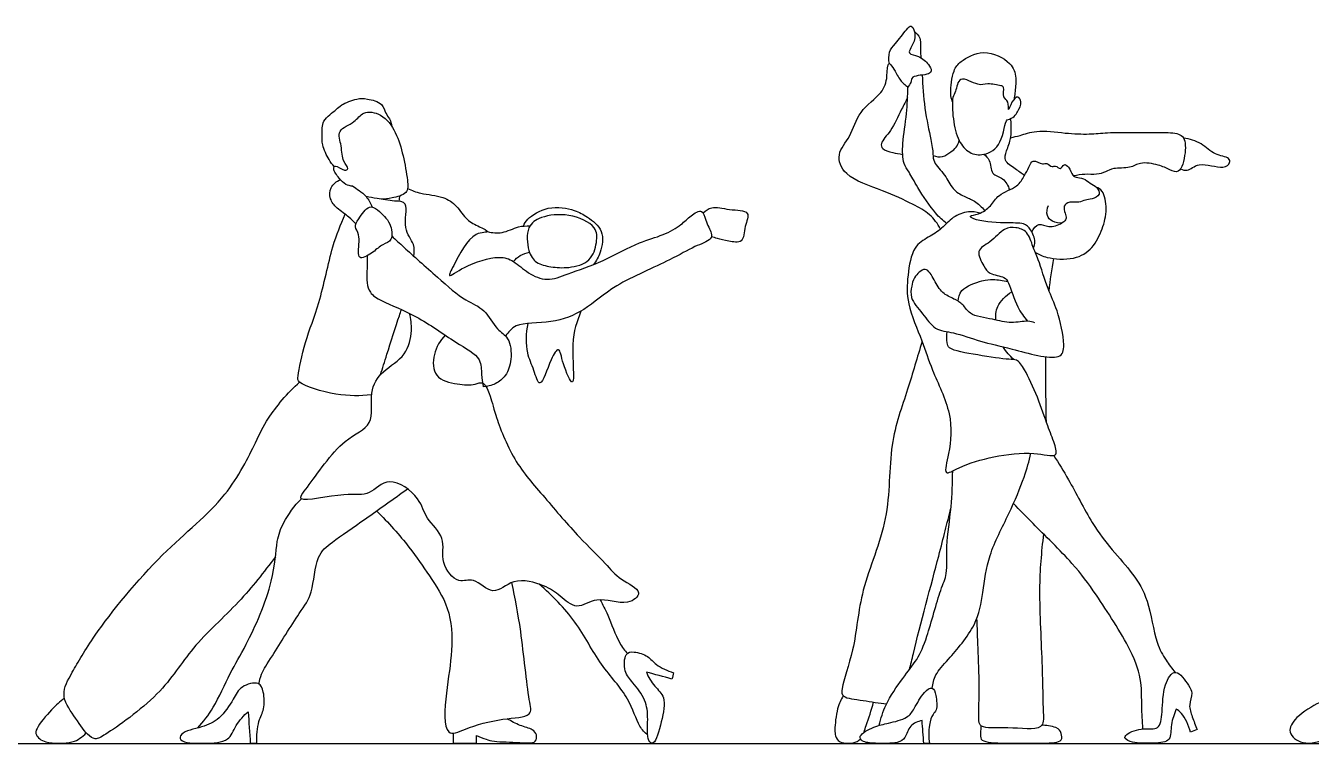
# Model space of a CAD drawing. Header units: millimetres. Extents: x 71.6 to 121.6, y 1.1 to 34.5.
# Drawn here: x 93.364 to 96.643, y 19.441 to 21.274 of the extents above; entities that cross this region are included whole.
import ezdxf

# ---------------------------------------------------------------- set-up
doc = ezdxf.new("R2010")
doc.units = ezdxf.units.MM

msp = doc.modelspace()

# ---------------------------------------------------------------- linework, layer by layer
for p, q in [((94.3169, 20.8262), (94.318, 20.8399)), ((89.5772, 19.443), (104.2076, 19.443))]:
    msp.add_line(p, q)
for points, knots in [([(95.5669, 21.1777), (95.5646, 21.1872), (95.5646, 21.209), (95.5823, 21.2284), (95.6087, 21.2625), (95.6239, 21.2803), (95.6374, 21.2451), (95.6219, 21.2197), (95.6131, 21.2016), (95.6438, 21.1981), (95.6669, 21.1775), (95.6756, 21.1596), (95.6676, 21.1479), (95.6215, 21.1483), (95.623, 21.1291), (95.6164, 21.1214), (95.6135, 21.1174)], [0, 0, 0, 0, 0.309682, 0.604241, 0.989597, 1.210769, 1.507925, 1.830878, 2.041041, 2.323857, 2.650818, 2.889129, 3.077506, 3.441583, 3.65613, 3.874811, 3.874811, 3.874811, 3.874811]), ([(95.6306, 21.2595), (95.6421, 21.2499), (95.6468, 21.238), (95.6456, 21.217), (95.6466, 21.1995), (95.6471, 21.1925)], [4.1606029, 4.1606029, 4.1606029, 4.1606029, 4.4442174, 4.7986085, 5.0049828, 5.0049828, 5.0049828, 5.0049828]), ([(95.7275, 21.0805), (95.7254, 21.0878), (95.7204, 21.1018), (95.7288, 21.1615), (95.7477, 21.1843), (95.8071, 21.2186), (95.879, 21.183), (95.8918, 21.1427), (95.887, 21.1032), (95.8855, 21.0922), (95.8846, 21.0867)], [0, 0, 0, 0, 0.272524, 0.702054, 1.018161, 1.468553, 1.953805, 2.31764, 2.669926, 2.902321, 2.902321, 2.902321, 2.902321]), ([(95.6975, 20.7554), (95.69, 20.769), (95.6704, 20.7953), (95.6244, 20.8202), (95.5508, 20.8552), (95.4523, 20.8857), (95.4291, 20.9479), (95.4705, 20.9915), (95.4862, 21.0576), (95.5498, 21.1003), (95.5625, 21.1402), (95.5611, 21.1954), (95.5882, 21.1451), (95.5994, 21.1287), (95.6107, 21.1208), (95.6135, 21.1174)], [0, 0, 0, 0, 0.39049, 0.797427, 1.323348, 1.899373, 2.312056, 2.732929, 3.202271, 3.685977, 4.071619, 4.396529, 4.741611, 5.039726, 5.194487, 5.194487, 5.194487, 5.194487]), ([(95.6503, 21.1485), (95.652, 21.1226), (95.6553, 21.0607), (95.6724, 20.9874), (95.6787, 20.9476), (95.678, 20.925), (95.7104, 20.8938), (95.7261, 20.8572), (95.7569, 20.8379), (95.7847, 20.8289), (95.8025, 20.8118), (95.8097, 20.8025)], [5.319595, 5.319595, 5.319595, 5.319595, 5.807182, 6.323991, 6.676454, 6.935169, 7.308309, 7.673548, 8.007666, 8.317344, 8.658819, 8.658819, 8.658819, 8.658819]), ([(95.7125, 20.7697), (95.7026, 20.7781), (95.6827, 20.7947), (95.6386, 20.8602), (95.6182, 20.9005), (95.6009, 20.9226), (95.5989, 20.9772), (95.6118, 21.0456), (95.6136, 21.0965), (95.6135, 21.1174)], [0, 0, 0, 0, 0.358203, 0.865812, 1.252685, 1.54217, 1.950584, 2.454523, 2.877094, 2.877094, 2.877094, 2.877094]), ([(95.867, 21.0346), (95.8616, 21.0288), (95.8561, 20.9697), (95.8098, 20.9414), (95.769, 20.9475), (95.7409, 20.9813), (95.7282, 21.0339), (95.7257, 21.0927), (95.7369, 21.1043), (95.7426, 21.1533), (95.794, 21.1182), (95.8157, 21.129), (95.8501, 21.1215), (95.8611, 21.1189), (95.854, 21.0894), (95.8728, 21.084), (95.8678, 21.0487), (95.8782, 21.0813), (95.8943, 21.0981), (95.906, 21.0785), (95.8944, 21.0554), (95.8839, 21.0383), (95.867, 21.0346)], [0, 0, 0, 0, 0.4618, 0.892412, 1.254908, 1.633867, 2.087388, 2.530408, 2.776989, 3.122446, 3.524052, 3.825931, 4.171317, 4.346488, 4.639256, 4.883451, 5.147269, 5.420538, 5.687748, 5.915178, 6.225015, 6.516937, 6.516937, 6.516937, 6.516937]), ([(94.1508, 20.9149), (94.1459, 20.9205), (94.1369, 20.9318), (94.1182, 20.9705), (94.1216, 20.9967), (94.1173, 21.0334), (94.1577, 21.0601), (94.1677, 21.0733), (94.2095, 21.0901), (94.2341, 21.0886), (94.2756, 21.078), (94.2805, 21.0506), (94.2933, 21.0374), (94.2968, 21.0238), (94.2979, 21.0171)], [0, 0, 0, 0, 0.268772, 0.632365, 0.928111, 1.25757, 1.632561, 1.876173, 2.241554, 2.539295, 2.891236, 3.17384, 3.414424, 3.670535, 3.670535, 3.670535, 3.670535]), ([(95.6131, 21.0909), (95.6091, 21.0817), (95.5911, 21.0512), (95.5746, 21.0078), (95.5422, 20.9764), (95.5488, 20.9581), (95.5706, 20.9518), (95.5919, 20.9474), (95.6007, 20.9461)], [5.477134, 5.477134, 5.477134, 5.477134, 5.70425, 6.15071, 6.514635, 6.72439, 7.025893, 7.22554, 7.22554, 7.22554, 7.22554]), ([(94.1982, 20.8648), (94.1922, 20.8653), (94.1794, 20.8682), (94.1636, 20.8845), (94.1463, 20.9078), (94.1536, 20.9217), (94.1757, 20.9014), (94.1908, 20.9103), (94.17, 20.929), (94.1713, 20.967), (94.155, 21.0096), (94.2052, 21.0262), (94.2227, 21.0581), (94.2749, 21.0514), (94.3104, 21.0019), (94.3272, 20.9437), (94.3382, 20.8827), (94.3403, 20.8443), (94.2974, 20.8342), (94.2803, 20.8316), (94.2711, 20.8315)], [0, 0, 0, 0, 0.241695, 0.518019, 0.818638, 0.97995, 1.267272, 1.444654, 1.705194, 2.064075, 2.41141, 2.78575, 3.115453, 3.48782, 3.922078, 4.372312, 4.824938, 5.145244, 5.49271, 5.793105, 5.793105, 5.793105, 5.793105]), ([(95.9112, 20.8925), (95.9032, 20.8976), (95.8894, 20.9088), (95.8567, 20.929), (95.8658, 20.9552), (95.8769, 20.9868), (95.8778, 21.0044), (95.8775, 21.0249), (95.8762, 21.0349)], [0, 0, 0, 0, 0.306886, 0.636779, 0.917524, 1.247834, 1.492321, 1.806326, 1.806326, 1.806326, 1.806326]), ([(95.8761, 20.9886), (95.8841, 20.9906), (95.9012, 20.9939), (95.9437, 21.01), (96.015, 20.9994), (96.0759, 20.9968), (96.1239, 21.0025), (96.1895, 21.0013), (96.2748, 21.003), (96.3205, 20.9979), (96.324, 20.9511), (96.309, 20.8942), (96.2806, 20.908), (96.253, 20.9201), (96.2058, 20.9281), (96.1814, 20.9092), (96.1381, 20.9129), (96.1184, 20.9008), (96.0952, 20.8937), (96.0651, 20.8965), (96.0461, 20.8931), (96.0366, 20.8911)], [0, 0, 0, 0, 0.285346, 0.663253, 1.151426, 1.600188, 1.991314, 2.459377, 2.997389, 3.34863, 3.719502, 4.124112, 4.389447, 4.717051, 5.099772, 5.412536, 5.777727, 6.05044, 6.326098, 6.639375, 6.948454, 6.948454, 6.948454, 6.948454]), ([(96.3093, 20.9093), (96.3147, 20.9071), (96.3284, 20.9007), (96.3555, 20.9299), (96.4166, 20.9062), (96.4369, 20.9236), (96.4332, 20.9395), (96.3939, 20.9436), (96.3639, 20.9767), (96.3323, 20.9849), (96.3168, 20.9878)], [0, 0, 0, 0, 0.240067, 0.571138, 1.017297, 1.27524, 1.462673, 1.801931, 2.185116, 2.578697, 2.578697, 2.578697, 2.578697]), ([(95.6782, 20.943), (95.6857, 20.9404), (95.7026, 20.9376), (95.7236, 20.9521), (95.7376, 20.9632), (95.7433, 20.9753), (95.745, 20.9814)], [0, 0, 0, 0, 0.280035, 0.562573, 0.805361, 1.054496, 1.054496, 1.054496, 1.054496]), ([(95.9342, 20.7075), (95.9364, 20.7125), (95.941, 20.7233), (95.9283, 20.7557), (95.9085, 20.7729), (95.8613, 20.769), (95.7856, 20.7769), (95.7682, 20.79), (95.7978, 20.793), (95.827, 20.8137), (95.8431, 20.8457), (95.8943, 20.8613), (95.9101, 20.8912), (95.923, 20.9117), (95.931, 20.9364), (95.957, 20.9181), (95.9684, 20.9265), (95.9815, 20.9111), (95.9908, 20.9199), (96.0031, 20.9039), (96.0117, 20.9248), (96.0255, 20.9132), (96.0334, 20.8924), (96.0428, 20.8866), (96.063, 20.8861), (96.0787, 20.8721), (96.0963, 20.8639), (96.1071, 20.842), (96.0829, 20.8315), (96.0665, 20.8309), (96.05, 20.8216), (96.0267, 20.8271), (96.009, 20.8149), (96.0151, 20.7962), (96.0195, 20.783), (96.0088, 20.7672), (95.9813, 20.7741), (95.9664, 20.7887), (95.9688, 20.8078), (95.9725, 20.8155)], [0, 0, 0, 0, 0.231291, 0.55775, 0.834413, 1.231006, 1.740268, 1.927912, 2.19113, 2.538227, 2.875885, 3.280661, 3.60567, 3.895064, 4.143599, 4.425012, 4.619973, 4.845855, 5.01619, 5.222749, 5.436639, 5.64126, 5.914083, 6.096531, 6.345049, 6.605322, 6.861186, 7.105503, 7.368478, 7.606241, 7.847225, 8.122754, 8.360281, 8.598764, 8.810164, 9.029414, 9.317755, 9.570533, 9.859672, 9.859672, 9.859672, 9.859672]), ([(95.8078, 20.9463), (95.8131, 20.9417), (95.8252, 20.9325), (95.8245, 20.8929), (95.8591, 20.8875), (95.8695, 20.866), (95.8733, 20.8557)], [0, 0, 0, 0, 0.262828, 0.592262, 0.900815, 1.229608, 1.229608, 1.229608, 1.229608]), ([(94.2059, 20.7687), (94.2003, 20.7747), (94.1891, 20.7869), (94.1572, 20.8076), (94.1385, 20.8314), (94.1388, 20.8631), (94.157, 20.8776), (94.1667, 20.8819)], [0, 0, 0, 0, 0.283266, 0.632676, 0.941928, 1.24262, 1.562912, 1.562912, 1.562912, 1.562912]), ([(94.1982, 20.8648), (94.2038, 20.8615), (94.2148, 20.8539), (94.2336, 20.8393), (94.244, 20.8213), (94.2476, 20.8117)], [0, 0, 0, 0, 0.2520338, 0.5284836, 0.8444893, 0.8444893, 0.8444893, 0.8444893]), ([(94.3378, 20.859), (94.349, 20.8544), (94.3711, 20.8445), (94.43, 20.8406), (94.4638, 20.8159), (94.4879, 20.7771), (94.5178, 20.7633), (94.5547, 20.7449), (94.4995, 20.7518), (94.4589, 20.668), (94.4355, 20.6259), (94.4865, 20.6649), (94.5694, 20.6896), (94.6094, 20.6755), (94.6447, 20.6416), (94.6949, 20.6206), (94.7492, 20.6427), (94.8381, 20.6723), (94.9265, 20.7231), (94.9883, 20.738), (95.0367, 20.7656), (95.0574, 20.7889), (95.0922, 20.8096), (95.0964, 20.7759), (95.1144, 20.7468), (95.1133, 20.7265), (95.0647, 20.7104), (95.0065, 20.6738), (94.8662, 20.6165), (94.7915, 20.547), (94.7084, 20.5127), (94.6118, 20.5183), (94.5954, 20.4925), (94.5878, 20.4826)], [0, 0, 0, 0, 0.343561, 0.773057, 1.138654, 1.51254, 1.859544, 2.136686, 2.447702, 3.010015, 3.310527, 3.683865, 4.227681, 4.58477, 4.978162, 5.381431, 5.8046, 6.361992, 6.939105, 7.39549, 7.807946, 8.140272, 8.447251, 8.732094, 9.072067, 9.293639, 9.67039, 10.157994, 10.855601, 11.434681, 11.972216, 12.510658, 12.859004, 12.859004, 12.859004, 12.859004]), ([(95.939, 20.6957), (95.9486, 20.6904), (95.9684, 20.6803), (96.0391, 20.6752), (96.0868, 20.7051), (96.1109, 20.756), (96.1234, 20.804), (96.1134, 20.854), (96.0998, 20.8599), (96.0942, 20.8626)], [0, 0, 0, 0, 0.328483, 0.798171, 1.218875, 1.639296, 2.051112, 2.439756, 2.686896, 2.686896, 2.686896, 2.686896]), ([(94.3539, 20.6863), (94.3549, 20.6963), (94.3577, 20.7189), (94.3233, 20.7548), (94.3431, 20.827), (94.3027, 20.8259), (94.2601, 20.8334), (94.2414, 20.8365), (94.2321, 20.8383)], [0, 0, 0, 0, 0.311863, 0.702379, 1.142681, 1.444907, 1.826727, 2.130628, 2.130628, 2.130628, 2.130628]), ([(94.2463, 20.3329), (94.2161, 20.3293), (94.1623, 20.328), (94.0568, 20.3595), (94.0582, 20.3831), (94.0763, 20.4743), (94.1155, 20.5645), (94.1437, 20.7121), (94.1671, 20.766), (94.1787, 20.7933)], [0, 0, 0, 0, 0.544126, 1.106208, 1.339896, 1.86935, 2.461833, 3.15031, 3.687608, 3.687608, 3.687608, 3.687608]), ([(94.2134, 20.7819), (94.2079, 20.7735), (94.2002, 20.7608), (94.2187, 20.7422), (94.2104, 20.6946), (94.2172, 20.6765), (94.2526, 20.6969), (94.2721, 20.7171), (94.3027, 20.7248), (94.295, 20.7704), (94.2793, 20.7868), (94.2624, 20.8056), (94.2383, 20.8187), (94.2207, 20.7931), (94.2134, 20.7819)], [0, 0, 0, 0, 0.26958, 0.536078, 0.929147, 1.129715, 1.462095, 1.780393, 2.065244, 2.417984, 2.696001, 2.981474, 3.243963, 3.604413, 3.604413, 3.604413, 3.604413]), ([(94.6333, 20.7632), (94.6364, 20.7695), (94.6429, 20.7834), (94.6962, 20.8176), (94.7646, 20.8058), (94.7958, 20.7867), (94.842, 20.7538), (94.8312, 20.6949), (94.8195, 20.6746), (94.8123, 20.6652)], [0, 0, 0, 0, 0.261608, 0.698566, 1.163346, 1.513947, 1.917667, 2.332951, 2.672283, 2.672283, 2.672283, 2.672283]), ([(94.6671, 20.6712), (94.6577, 20.6775), (94.6437, 20.6993), (94.6397, 20.7631), (94.6794, 20.7893), (94.7488, 20.7976), (94.8219, 20.7654), (94.8212, 20.7212), (94.8073, 20.6703), (94.7484, 20.6549), (94.7047, 20.6582), (94.6769, 20.6646), (94.6671, 20.6712)], [0, 0, 0, 0, 0.339425, 0.772358, 1.13722, 1.615388, 2.096102, 2.446889, 2.8412, 3.263999, 3.649041, 4.000827, 4.000827, 4.000827, 4.000827]), ([(95.092, 20.7968), (95.0982, 20.8025), (95.1139, 20.8159), (95.1563, 20.8034), (95.2168, 20.8038), (95.1954, 20.7623), (95.1963, 20.7176), (95.1558, 20.7248), (95.1291, 20.7314), (95.1181, 20.7343), (95.1129, 20.7357)], [0, 0, 0, 0, 0.287289, 0.671429, 1.059436, 1.391324, 1.741525, 2.061855, 2.36995, 2.598622, 2.598622, 2.598622, 2.598622]), ([(95.7972, 20.7959), (95.788, 20.7989), (95.768, 20.8028), (95.7268, 20.7877), (95.7017, 20.7556), (95.6658, 20.7345), (95.6249, 20.7111), (95.6125, 20.635), (95.6095, 20.5645), (95.6522, 20.469), (95.6736, 20.3955), (95.7293, 20.2856), (95.7225, 20.1915), (95.7015, 20.1211), (95.7505, 20.153), (95.8338, 20.1769), (95.9279, 20.189), (95.993, 20.1722), (95.9926, 20.1889), (95.9904, 20.2004), (95.9827, 20.2225), (95.9694, 20.2543), (95.946, 20.3264), (95.9143, 20.3946), (95.8927, 20.4243), (95.8693, 20.4217), (95.794, 20.4338), (95.7173, 20.4469), (95.7138, 20.4654), (95.7119, 20.4846), (95.7145, 20.4936)], [0, 0, 0, 0, 0.309014, 0.677087, 1.041288, 1.407587, 1.785761, 2.269882, 2.759206, 3.331603, 3.844255, 4.468737, 5.045877, 5.444095, 5.781114, 6.332487, 6.912715, 7.334485, 7.526394, 7.707007, 7.707007, 8.114036, 8.617131, 9.122241, 9.442722, 9.695955, 10.209796, 10.702062, 10.920508, 11.223822, 11.223822, 11.223822, 11.223822]), ([(94.542, 20.7489), (94.554, 20.7463), (94.5792, 20.7424), (94.6201, 20.7639), (94.6403, 20.7636), (94.6501, 20.7636)], [0, 0, 0, 0, 0.34641, 0.724525, 1.034313, 1.034313, 1.034313, 1.034313]), ([(95.9379, 20.5164), (95.9319, 20.5182), (95.9192, 20.5229), (95.8756, 20.5133), (95.8315, 20.5265), (95.77, 20.5344), (95.7564, 20.5639), (95.7314, 20.5775), (95.6996, 20.5917), (95.6823, 20.6236), (95.6601, 20.6651), (95.6275, 20.6312), (95.6239, 20.61), (95.6177, 20.5775), (95.6527, 20.5402), (95.6813, 20.4964), (95.7316, 20.4932), (95.8025, 20.4666), (95.8738, 20.4526), (96.0041, 20.4139), (96.0163, 20.463), (95.9961, 20.5505), (95.9707, 20.5998), (95.9476, 20.6779), (95.9326, 20.7086), (95.9208, 20.7505), (95.8892, 20.7607), (95.8576, 20.7591), (95.8263, 20.7205), (95.784, 20.7028), (95.8082, 20.6603), (95.8203, 20.6394), (95.8614, 20.635), (95.8722, 20.6175), (95.8917, 20.5536), (95.9098, 20.5318), (95.9194, 20.5203)], [0, 0, 0, 0, 0.249185, 0.617812, 1.020018, 1.45647, 1.763282, 2.06256, 2.392757, 2.747373, 3.088891, 3.422, 3.697846, 4.00605, 4.40889, 4.812793, 5.204728, 5.691329, 6.215053, 6.839522, 7.170175, 7.706928, 8.156122, 8.660414, 9.006732, 9.365353, 9.67756, 9.985367, 10.387641, 10.736923, 11.093226, 11.38056, 11.723756, 11.976518, 12.435309, 12.819414, 12.819414, 12.819414, 12.819414]), ([(95.93, 20.7482), (95.9336, 20.7562), (95.9473, 20.7749), (95.9733, 20.7564), (95.9967, 20.7656), (96.0069, 20.7714)], [0, 0, 0, 0, 0.293738, 0.5833869, 0.9223553, 0.9223553, 0.9223553, 0.9223553]), ([(94.2977, 20.738), (94.3082, 20.7281), (94.3298, 20.7077), (94.4148, 20.6319), (94.4824, 20.5726), (94.5361, 20.5531), (94.5632, 20.4976), (94.5991, 20.4805), (94.6053, 20.4222), (94.5905, 20.381), (94.5628, 20.3588), (94.5412, 20.3537), (94.5306, 20.3532)], [0, 0, 0, 0, 0.37581, 0.98221, 1.530707, 1.949206, 2.378782, 2.723386, 3.13811, 3.513626, 3.842636, 4.16429, 4.16429, 4.16429, 4.16429]), ([(94.6083, 20.6727), (94.6131, 20.6787), (94.6246, 20.6894), (94.6408, 20.695), (94.6491, 20.6962)], [0, 0, 0, 0, 0.2729346, 0.5577556, 0.5577556, 0.5577556, 0.5577556]), ([(94.2352, 20.6875), (94.2348, 20.6747), (94.2349, 20.6495), (94.2327, 20.6187), (94.241, 20.5912), (94.2746, 20.5687), (94.3651, 20.535), (94.455, 20.4678), (94.5288, 20.4288), (94.5246, 20.3844), (94.5294, 20.3637), (94.5306, 20.3532)], [0, 0, 0, 0, 0.352739, 0.669041, 0.957684, 1.303451, 1.861675, 2.4853, 2.979075, 3.327242, 3.648475, 3.648475, 3.648475, 3.648475]), ([(95.7422, 20.5713), (95.7434, 20.5809), (95.7453, 20.6038), (95.8039, 20.6255), (95.8305, 20.6279), (95.8568, 20.625), (95.8688, 20.6216)], [0, 0, 0, 0, 0.308603, 0.739625, 1.04892, 1.399283, 1.399283, 1.399283, 1.399283]), ([(95.8386, 20.5234), (95.8377, 20.5349), (95.8384, 20.5597), (95.8638, 20.5869), (95.8788, 20.5954)], [0, 0, 0, 0, 0.3373204, 0.7492071, 0.7492071, 0.7492071, 0.7492071]), ([(94.4341, 20.4848), (94.4208, 20.4714), (94.4015, 20.4385), (94.4024, 20.3741), (94.4644, 20.3584), (94.5084, 20.3565), (94.5317, 20.3695), (94.5491, 20.3317), (94.5617, 20.2786), (94.6066, 20.162), (94.6874, 20.0717), (94.7722, 19.9705), (94.8428, 19.9043), (94.8763, 19.8611), (94.9445, 19.8314), (94.8959, 19.7905), (94.8199, 19.8228), (94.7699, 19.7798), (94.7259, 19.8223), (94.6877, 19.8476), (94.6067, 19.8696), (94.5569, 19.8136), (94.5077, 19.8705), (94.4666, 19.8473), (94.4183, 19.9049), (94.4386, 19.9692), (94.3816, 20.0166), (94.3731, 20.0696), (94.2902, 20.1318), (94.24, 20.0711), (94.1825, 20.0855), (94.0444, 20.0523), (94.0907, 20.1041), (94.1681, 20.2235), (94.2559, 20.2499), (94.2379, 20.3404), (94.2723, 20.3957), (94.3371, 20.4299), (94.3504, 20.4969), (94.3468, 20.5261), (94.3431, 20.5403)], [0, 0, 0, 0, 0.428397, 0.844546, 1.272955, 1.656329, 1.90814, 2.230068, 2.661864, 3.289203, 3.927056, 4.5852, 5.138603, 5.573434, 5.995339, 6.341354, 6.845206, 7.261279, 7.662045, 8.063823, 8.56147, 8.995593, 9.422007, 9.768991, 10.20965, 10.655943, 11.110337, 11.53427, 12.054675, 12.491631, 12.950265, 13.544666, 13.874947, 14.573985, 15.078885, 15.573742, 16.022651, 16.497033, 16.947335, 17.324302, 17.324302, 17.324302, 17.324302]), ([(94.269, 20.3839), (94.2744, 20.4014), (94.2846, 20.4339), (94.3113, 20.5179), (94.3206, 20.5454), (94.3222, 20.55)], [0, 0, 0, 0, 0.42191, 1.000282, 1.130501, 1.130501, 1.130501, 1.130501]), ([(94.7799, 20.5462), (94.77, 20.5185), (94.7511, 20.4748), (94.7697, 20.3279), (94.7322, 20.4126), (94.7256, 20.4604), (94.7009, 20.4227), (94.6756, 20.3377), (94.6598, 20.4015), (94.64, 20.4378), (94.6402, 20.4902), (94.6452, 20.5145)], [0, 0, 0, 0, 0.535262, 1.090014, 1.500149, 1.850274, 2.171757, 2.63263, 2.971737, 3.365937, 3.857429, 3.857429, 3.857429, 3.857429]), ([(95.6503, 20.4685), (95.6374, 20.4283), (95.6147, 20.3455), (95.5622, 20.2039), (95.5722, 20.0134), (95.4896, 19.8382), (95.4816, 19.689), (95.4432, 19.588), (95.4463, 19.5582), (95.495, 19.555), (95.542, 19.5449), (95.5596, 19.5445)], [0, 0, 0, 0, 0.645023, 1.342986, 2.128823, 2.920298, 3.632841, 4.210819, 4.467612, 4.877001, 5.239187, 5.239187, 5.239187, 5.239187]), ([(95.8839, 20.4228), (95.8788, 20.4275), (95.8693, 20.4373), (95.8606, 20.449), (95.8566, 20.4551)], [0, 0, 0, 0, 0.2595239, 0.5268655, 0.5268655, 0.5268655, 0.5268655]), ([(95.9673, 20.2626), (95.9663, 20.3003), (95.9659, 20.3471), (95.9658, 20.4107), (95.9659, 20.4295)], [0, 0, 0, 0, 0.6087319, 0.8537299, 0.8537299, 0.8537299, 0.8537299]), ([(94.0008, 19.9193), (93.9711, 19.8798), (93.9117, 19.8019), (93.7832, 19.6891), (93.7143, 19.5675), (93.5729, 19.4684), (93.542, 19.451), (93.5185, 19.4666), (93.4866, 19.5143), (93.4503, 19.5678), (93.4861, 19.6301), (93.5399, 19.7262), (93.7091, 19.9346), (93.8765, 20.0611), (93.9504, 20.2099), (93.9786, 20.2732), (94.0321, 20.3382), (94.0626, 20.365)], [0, 0, 0, 0, 0.693545, 1.425834, 2.121503, 2.855611, 3.164248, 3.434309, 3.871411, 4.310801, 4.754534, 5.354646, 6.286205, 7.133944, 7.838447, 8.318143, 8.946334, 8.946334, 8.946334, 8.946334]), ([(95.6758, 19.5841), (95.6774, 19.5957), (95.6833, 19.6211), (95.7192, 19.6592), (95.7917, 19.7439), (95.8056, 19.8283), (95.8176, 19.9261), (95.8725, 20.0273), (95.9113, 20.1213), (95.9228, 20.163), (95.9279, 20.1834)], [0, 0, 0, 0, 0.339173, 0.751382, 1.349586, 1.878975, 2.440769, 3.060014, 3.635661, 4.090707, 4.090707, 4.090707, 4.090707]), ([(95.9859, 20.178), (95.9988, 20.1574), (96.0248, 20.1174), (96.0821, 20.0039), (96.1326, 19.9385), (96.1901, 19.8756), (96.2293, 19.8104), (96.2442, 19.7006), (96.271, 19.6569), (96.287, 19.6343), (96.2955, 19.6245)], [0, 0, 0, 0, 0.488744, 1.128012, 1.659036, 2.175459, 2.680561, 3.276627, 3.685195, 4.043237, 4.043237, 4.043237, 4.043237]), ([(95.5411, 19.4894), (95.5451, 19.5074), (95.555, 19.5433), (95.6001, 19.61), (95.6393, 19.6574), (95.6645, 19.7145), (95.6951, 19.8348), (95.7162, 19.8752), (95.71, 19.949), (95.7265, 20.0473), (95.7277, 20.1078), (95.7283, 20.1383)], [0, 0, 0, 0, 0.426356, 0.936992, 1.380894, 1.840773, 2.473192, 2.861198, 3.337105, 3.913473, 4.461983, 4.461983, 4.461983, 4.461983]), ([(93.8028, 19.4827), (93.8172, 19.4993), (93.8453, 19.5329), (93.8856, 19.626), (93.9287, 19.694), (93.9992, 19.8532), (94.0019, 19.9567), (94.0199, 20.0072), (94.049, 20.05), (94.067, 20.0674)], [0, 0, 0, 0, 0.462727, 1.021163, 1.548192, 2.296558, 2.872858, 3.281667, 3.775513, 3.775513, 3.775513, 3.775513]), ([(93.9587, 19.5947), (93.9603, 19.6034), (93.9645, 19.6231), (93.9944, 19.6679), (94.0615, 19.7773), (94.0977, 19.8235), (94.1026, 19.923), (94.147, 19.958), (94.2339, 20.0182), (94.3022, 20.0673), (94.3378, 20.0928)], [0, 0, 0, 0, 0.293263, 0.712672, 1.35559, 1.808373, 2.346411, 2.761974, 3.341054, 3.994304, 3.994304, 3.994304, 3.994304]), ([(94.2591, 20.0365), (94.2884, 20.0075), (94.3432, 19.9458), (94.3929, 19.8714), (94.4479, 19.7908), (94.4546, 19.679), (94.4352, 19.5798), (94.428, 19.4526), (94.4908, 19.4844), (94.5747, 19.5077), (94.659, 19.5099), (94.645, 19.5604), (94.6279, 19.7376), (94.6124, 19.8126), (94.6041, 19.8535)], [0, 0, 0, 0, 0.633623, 1.174229, 1.728438, 2.313791, 2.89172, 3.453086, 3.82759, 4.39346, 4.864129, 5.205876, 5.93974, 6.576854, 6.576854, 6.576854, 6.576854]), ([(95.6182, 19.632), (95.6211, 19.6442), (95.6395, 19.7229), (95.6942, 19.9249), (95.7134, 20.0029), (95.7237, 20.0437)], [6.114259, 6.114259, 6.114259, 6.114259, 6.305022, 7.222778, 7.866826, 7.866826, 7.866826, 7.866826]), ([(96.2134, 19.4804), (96.2122, 19.4998), (96.2091, 19.539), (96.2118, 19.6017), (96.1847, 19.6854), (96.0932, 19.8249), (96.0384, 19.9006), (95.9322, 20.0044), (95.9, 20.0382), (95.8832, 20.0553)], [0, 0, 0, 0, 0.437952, 0.880611, 1.418283, 2.150161, 2.729881, 3.4116, 3.897432, 3.897432, 3.897432, 3.897432]), ([(95.9596, 19.9779), (95.9543, 19.9305), (95.9454, 19.8371), (95.9577, 19.6434), (95.9578, 19.5289), (95.9627, 19.4729), (95.869, 19.487), (95.7969, 19.4788), (95.7935, 19.5119), (95.7974, 19.5907), (95.7924, 19.6861), (95.791, 19.7375), (95.7901, 19.7629)], [0, 0, 0, 0, 0.68463, 1.487925, 2.106938, 2.453009, 2.975629, 3.445495, 3.71666, 4.226046, 4.795657, 5.296538, 5.296538, 5.296538, 5.296538]), ([(94.9506, 19.4639), (94.9432, 19.4712), (94.9256, 19.4863), (94.9037, 19.5641), (94.8266, 19.6429), (94.77, 19.7575), (94.7067, 19.8203), (94.6736, 19.8495)], [0, 0, 0, 0, 0.318636, 0.81277, 1.41061, 2.053527, 2.709547, 2.709547, 2.709547, 2.709547]), ([(94.8289, 19.8095), (94.8356, 19.7974), (94.8507, 19.77), (94.8732, 19.7039), (94.892, 19.6797), (94.8986, 19.6729)], [0.06278, 0.06278, 0.06278, 0.06278, 0.405653, 0.880926, 1.149049, 1.149049, 1.149049, 1.149049]), ([(94.947, 19.6252), (94.9687, 19.6193), (94.9904, 19.6134), (95.0122, 19.6075), (95.0135, 19.6129), (95.0148, 19.6183), (95.0161, 19.6237), (95.0011, 19.628), (94.9712, 19.6418), (94.9523, 19.6675), (94.917, 19.6782), (94.8906, 19.6755), (94.8891, 19.6236), (94.9132, 19.5983), (94.9468, 19.5548), (94.9521, 19.5076), (94.9475, 19.4498), (94.9693, 19.4371), (94.9864, 19.5005), (94.9984, 19.5621), (94.9678, 19.5867), (94.9515, 19.613), (94.947, 19.6252)], [5.427813, 5.427813, 5.427813, 5.427813, 5.951895, 5.951895, 5.951895, 6.007995, 6.007995, 6.007995, 6.445169, 6.787139, 7.167415, 7.462523, 7.836094, 8.20182, 8.651024, 9.065717, 9.494729, 9.717736, 10.166024, 10.622954, 10.997002, 11.36684, 11.36684, 11.36684, 11.36684]), ([(96.352, 19.4783), (96.3469, 19.4888), (96.3396, 19.5109), (96.3283, 19.5408), (96.3422, 19.5724), (96.3302, 19.5907), (96.296, 19.642), (96.2641, 19.5889), (96.2636, 19.5273), (96.2568, 19.4745), (96.2158, 19.4854), (96.1694, 19.4685), (96.1651, 19.4551), (96.1892, 19.4429), (96.2397, 19.4432), (96.2878, 19.4471), (96.2825, 19.4933), (96.2933, 19.5179), (96.2983, 19.5309), (96.3031, 19.5275), (96.3134, 19.521), (96.3315, 19.4889), (96.3345, 19.4716), (96.3403, 19.4738), (96.3461, 19.476), (96.352, 19.4783)], [0.905868, 0.905868, 0.905868, 0.905868, 1.245653, 1.566187, 1.879888, 2.152948, 2.540986, 2.908322, 3.386131, 3.755832, 4.086525, 4.449931, 4.664565, 4.926525, 5.347776, 5.710332, 6.059222, 6.429403, 6.429403, 6.429403, 6.670527, 7.087092, 7.087092, 7.087092, 7.335271, 7.335271, 7.335271, 7.335271]), ([(93.9537, 19.4435), (93.9526, 19.4622), (93.9557, 19.5006), (93.974, 19.5297), (93.9722, 19.5735), (93.9606, 19.6032), (93.9103, 19.5903), (93.8942, 19.5553), (93.8595, 19.5036), (93.816, 19.4842), (93.759, 19.4731), (93.7543, 19.4444), (93.8209, 19.4425), (93.884, 19.4461), (93.8972, 19.4885), (93.9206, 19.5151), (93.9315, 19.5239)], [5.993749, 5.993749, 5.993749, 5.993749, 6.432085, 6.774965, 7.156251, 7.452144, 7.826707, 8.193406, 8.643804, 9.0596, 9.489752, 9.713352, 10.162832, 10.620976, 10.996019, 11.36684, 11.36684, 11.36684, 11.36684]), ([(95.6687, 19.443), (95.666, 19.4583), (95.667, 19.4883), (95.6762, 19.5183), (95.6895, 19.5277), (95.6866, 19.5651), (95.6778, 19.5904), (95.6522, 19.5736), (95.6304, 19.5316), (95.6139, 19.5071), (95.5628, 19.494), (95.5301, 19.4882), (95.4861, 19.4646), (95.4975, 19.4456), (95.5316, 19.4431), (95.5874, 19.4422), (95.6085, 19.456), (95.6172, 19.4907), (95.6395, 19.4993), (95.65, 19.5017), (95.6515, 19.4821), (95.653, 19.4626), (95.6545, 19.443), (95.6593, 19.443), (95.664, 19.443), (95.6687, 19.443)], [0.215848, 0.215848, 0.215848, 0.215848, 0.606638, 0.916355, 1.131909, 1.478294, 1.738734, 2.00853, 2.407536, 2.717756, 3.116417, 3.473427, 3.843822, 4.049183, 4.382667, 4.809747, 5.093867, 5.421429, 5.746946, 5.746946, 5.746946, 6.186194, 6.186194, 6.186194, 6.402042, 6.402042, 6.402042, 6.402042]), ([(93.4629, 19.5591), (93.4513, 19.5498), (93.4309, 19.5315), (93.39, 19.4838), (93.3887, 19.4632), (93.4135, 19.4406), (93.4832, 19.4442), (93.5014, 19.455), (93.5137, 19.4649), (93.5186, 19.4702)], [0, 0, 0, 0, 0.380852, 0.822281, 1.059937, 1.381064, 1.843878, 2.122766, 2.389752, 2.389752, 2.389752, 2.389752]), ([(95.4492, 19.565), (95.4432, 19.5545), (95.4323, 19.5344), (95.4266, 19.4782), (95.4291, 19.4625), (95.4367, 19.4432), (95.4777, 19.4414), (95.4906, 19.4521), (95.4929, 19.4547)], [0, 0, 0, 0, 0.345214, 0.765596, 0.999532, 1.266239, 1.624603, 1.720126, 1.720126, 1.720126, 1.720126]), ([(95.502, 19.4715), (95.504, 19.4771), (95.5109, 19.502), (95.5216, 19.5278), (95.5261, 19.5484)], [1.8859344, 1.8859344, 1.8859344, 1.8859344, 2.0290013, 2.4808958, 2.4808958, 2.4808958, 2.4808958]), ([(96.7074, 19.5641), (96.6932, 19.5599), (96.6611, 19.5475), (96.6048, 19.5144), (96.5779, 19.4707), (96.6236, 19.4356), (96.6831, 19.4534), (96.7316, 19.4754), (96.7519, 19.4877)], [0.079968, 0.079968, 0.079968, 0.079968, 0.430748, 0.914853, 1.282983, 1.656602, 2.135217, 2.531173, 2.531173, 2.531173, 2.531173]), ([(94.4545, 19.4692), (94.4545, 19.4607), (94.4545, 19.4521), (94.4545, 19.4435), (94.4743, 19.4435), (94.494, 19.4435), (94.5138, 19.4435), (94.5138, 19.4503), (94.5138, 19.4571), (94.5138, 19.4638), (94.5215, 19.4597), (94.5388, 19.4531), (94.5597, 19.4468), (94.6219, 19.4467), (94.6668, 19.4416), (94.6684, 19.4664), (94.6565, 19.4804), (94.6238, 19.4879), (94.6027, 19.4998), (94.5919, 19.506)], [0, 0, 0, 0, 0.288727, 0.288727, 0.288727, 0.727169, 0.727169, 0.727169, 0.983789, 0.983789, 0.983789, 1.275581, 1.543111, 2.0005, 2.358703, 2.591396, 2.82377, 3.148404, 3.497237, 3.497237, 3.497237, 3.497237]), ([(95.8005, 19.4882), (95.8005, 19.4882), (95.7986, 19.4646), (95.8001, 19.4456), (95.867, 19.4434), (95.9509, 19.4431), (96.0114, 19.4458), (96.0041, 19.4712), (95.9986, 19.485), (95.9639, 19.4892), (95.9557, 19.4898)], [0, 0, 0, 0, 0.268493, 0.489852, 0.942824, 1.514639, 1.903538, 2.139866, 2.425023, 2.710241, 2.710241, 2.710241, 2.710241])]:
    msp.add_open_spline(points, degree=3, knots=knots)
for points, degree in [([(95.9739, 20.5975), (95.9771, 20.6256), (95.9812, 20.6523), (95.9859, 20.6803)], 3), ([(93.9315, 19.5239), (93.9333, 19.4971), (93.935, 19.4703), (93.9368, 19.4435)], 3), ([(93.9368, 19.4435), (93.9452, 19.4435), (93.9537, 19.4435)], 2)]:
    msp.add_open_spline(points, degree=degree)

doc.saveas('drawing.dxf')
